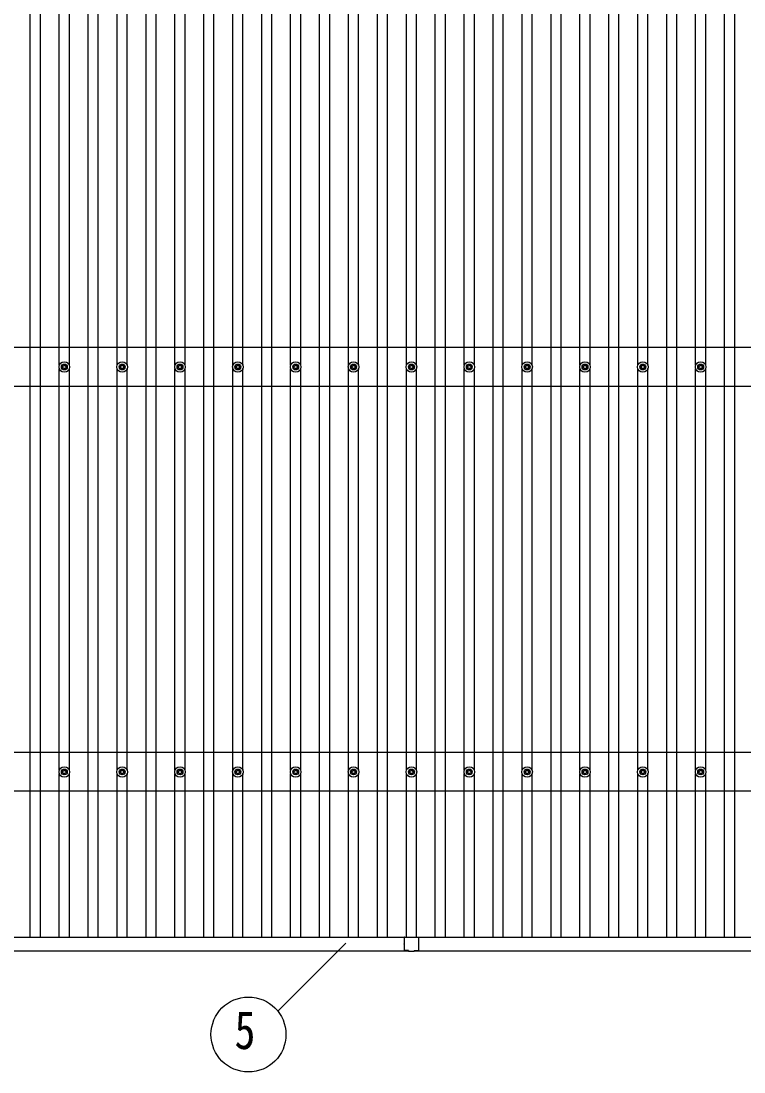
# Model space of a CAD drawing. Units: millimetres, scale not verified. Extents: x -21025 to 21025, y -14850 to 14850.
# Drawn here: x -13448 to -10949, y -125 to 3508 of the extents above; entities that cross this region are included whole.
import ezdxf
from ezdxf.enums import TextEntityAlignment as Align

# ---------------------------------------------------------------- set-up
doc = ezdxf.new("R2010")
doc.units = ezdxf.units.MM
doc.header["$LTSCALE"] = 60
for name, color, linetype in [('0-5_YKK_13', 4, 'Continuous'), ('0-6_YKK_A1', 4, 'Continuous'), ('0-7_YKK_D', 6, 'Continuous')]:
    doc.layers.add(name, color=color, linetype=linetype)
doc.styles.add('ＭＳ ゴシック', font='')
doc.styles.get('ＭＳ ゴシック').set_extended_font_data('MS Gothic')

msp = doc.modelspace()

# ---------------------------------------------------------------- linework, layer by layer
at = {"layer": '0-5_YKK_13'}
for p, q in [((-13308.4, 2314.09), (-13303.99, 2314.09)), ((-13308.4, 2310.59), (-13303.99, 2310.59)), ((-13300.15, 2322.33), (-13300.15, 2317.92)), ((-13300.15, 2306.75), (-13300.15, 2302.34)), ((-13296.65, 2322.33), (-13296.65, 2317.92)), ((-13296.65, 2306.75), (-13296.65, 2302.34)), ((-13292.82, 2314.09), (-13288.41, 2314.09)), ((-13292.82, 2310.59), (-13288.41, 2310.59)), ((-13108.4, 2314.09), (-13103.99, 2314.09)), ((-13108.4, 2310.59), (-13103.99, 2310.59)), ((-13100.15, 2322.33), (-13100.15, 2317.92)), ((-13100.15, 2306.75), (-13100.15, 2302.34)), ((-13096.65, 2322.33), (-13096.65, 2317.92)), ((-13096.65, 2306.75), (-13096.65, 2302.34)), ((-13092.82, 2314.09), (-13088.41, 2314.09)), ((-13092.82, 2310.59), (-13088.41, 2310.59)), ((-12908.4, 2314.09), (-12903.99, 2314.09)), ((-12908.4, 2310.59), (-12903.99, 2310.59)), ((-12900.15, 2322.33), (-12900.15, 2317.92)), ((-12900.15, 2306.75), (-12900.15, 2302.34)), ((-12896.65, 2322.33), (-12896.65, 2317.92)), ((-12896.65, 2306.75), (-12896.65, 2302.34)), ((-12892.82, 2314.09), (-12888.41, 2314.09)), ((-12892.82, 2310.59), (-12888.41, 2310.59)), ((-12708.4, 2314.09), (-12703.99, 2314.09)), ((-12708.4, 2310.59), (-12703.99, 2310.59)), ((-12700.15, 2322.33), (-12700.15, 2317.92)), ((-12700.15, 2306.75), (-12700.15, 2302.34)), ((-12696.65, 2322.33), (-12696.65, 2317.92)), ((-12696.65, 2306.75), (-12696.65, 2302.34)), ((-12692.82, 2314.09), (-12688.41, 2314.09)), ((-12692.82, 2310.59), (-12688.41, 2310.59)), ((-12508.4, 2314.09), (-12503.99, 2314.09)), ((-12508.4, 2310.59), (-12503.99, 2310.59)), ((-12500.15, 2322.33), (-12500.15, 2317.92)), ((-12500.15, 2306.75), (-12500.15, 2302.34)), ((-12496.65, 2322.33), (-12496.65, 2317.92)), ((-12496.65, 2306.75), (-12496.65, 2302.34)), ((-12492.82, 2314.09), (-12488.41, 2314.09)), ((-12492.82, 2310.59), (-12488.41, 2310.59)), ((-12308.4, 2314.09), (-12303.99, 2314.09)), ((-12308.4, 2310.59), (-12303.99, 2310.59)), ((-12300.15, 2322.33), (-12300.15, 2317.92)), ((-12300.15, 2306.75), (-12300.15, 2302.34)), ((-12296.65, 2322.33), (-12296.65, 2317.92)), ((-12296.65, 2306.75), (-12296.65, 2302.34)), ((-12292.82, 2314.09), (-12288.41, 2314.09)), ((-12292.82, 2310.59), (-12288.41, 2310.59)), ((-12108.4, 2314.09), (-12103.99, 2314.09)), ((-12108.4, 2310.59), (-12103.99, 2310.59)), ((-12100.15, 2322.33), (-12100.15, 2317.92)), ((-12100.15, 2306.75), (-12100.15, 2302.34)), ((-12096.65, 2322.33), (-12096.65, 2317.92)), ((-12096.65, 2306.75), (-12096.65, 2302.34)), ((-12092.82, 2314.09), (-12088.41, 2314.09)), ((-12092.82, 2310.59), (-12088.41, 2310.59)), ((-11908.4, 2314.09), (-11903.99, 2314.09)), ((-11908.4, 2310.59), (-11903.99, 2310.59)), ((-11900.15, 2322.33), (-11900.15, 2317.92)), ((-11900.15, 2306.75), (-11900.15, 2302.34)), ((-11896.65, 2322.33), (-11896.65, 2317.92)), ((-11896.65, 2306.75), (-11896.65, 2302.34)), ((-11892.82, 2314.09), (-11888.41, 2314.09)), ((-11892.82, 2310.59), (-11888.41, 2310.59)), ((-11708.4, 2314.09), (-11703.99, 2314.09)), ((-11708.4, 2310.59), (-11703.99, 2310.59)), ((-11700.15, 2322.33), (-11700.15, 2317.92)), ((-11700.15, 2306.75), (-11700.15, 2302.34)), ((-11696.65, 2322.33), (-11696.65, 2317.92)), ((-11696.65, 2306.75), (-11696.65, 2302.34)), ((-11692.82, 2314.09), (-11688.41, 2314.09)), ((-11692.82, 2310.59), (-11688.41, 2310.59)), ((-11508.4, 2314.09), (-11503.99, 2314.09)), ((-11508.4, 2310.59), (-11503.99, 2310.59)), ((-11500.15, 2322.33), (-11500.15, 2317.92)), ((-11500.15, 2306.75), (-11500.15, 2302.34)), ((-11496.65, 2322.33), (-11496.65, 2317.92)), ((-11496.65, 2306.75), (-11496.65, 2302.34)), ((-11492.82, 2314.09), (-11488.41, 2314.09)), ((-11492.82, 2310.59), (-11488.41, 2310.59)), ((-11308.4, 2314.09), (-11303.99, 2314.09)), ((-11308.4, 2310.59), (-11303.99, 2310.59)), ((-11300.15, 2322.33), (-11300.15, 2317.92)), ((-11300.15, 2306.75), (-11300.15, 2302.34)), ((-11296.65, 2322.33), (-11296.65, 2317.92)), ((-11296.65, 2306.75), (-11296.65, 2302.34)), ((-11292.82, 2314.09), (-11288.41, 2314.09)), ((-11292.82, 2310.59), (-11288.41, 2310.59)), ((-11108.4, 2314.09), (-11103.99, 2314.09)), ((-11108.4, 2310.59), (-11103.99, 2310.59)), ((-11100.15, 2322.33), (-11100.15, 2317.92)), ((-11100.15, 2306.75), (-11100.15, 2302.34)), ((-11096.65, 2322.33), (-11096.65, 2317.92)), ((-11096.65, 2306.75), (-11096.65, 2302.34)), ((-11092.82, 2314.09), (-11088.41, 2314.09)), ((-11092.82, 2310.59), (-11088.41, 2310.59)), ((-13308.4, 914.09), (-13303.99, 914.09)), ((-13308.4, 910.59), (-13303.99, 910.59)), ((-13300.15, 922.33), (-13300.15, 917.92)), ((-13296.65, 922.33), (-13296.65, 917.92)), ((-13292.82, 914.09), (-13288.41, 914.09)), ((-13292.82, 910.59), (-13288.41, 910.59)), ((-13108.4, 914.09), (-13103.99, 914.09)), ((-13108.4, 910.59), (-13103.99, 910.59)), ((-13100.15, 922.33), (-13100.15, 917.92)), ((-13096.65, 922.33), (-13096.65, 917.92)), ((-13092.82, 914.09), (-13088.41, 914.09)), ((-13092.82, 910.59), (-13088.41, 910.59)), ((-12908.4, 914.09), (-12903.99, 914.09)), ((-12908.4, 910.59), (-12903.99, 910.59)), ((-12900.15, 922.33), (-12900.15, 917.92)), ((-12896.65, 922.33), (-12896.65, 917.92)), ((-12892.82, 914.09), (-12888.41, 914.09)), ((-12892.82, 910.59), (-12888.41, 910.59)), ((-12708.4, 914.09), (-12703.99, 914.09)), ((-12708.4, 910.59), (-12703.99, 910.59)), ((-12700.15, 922.33), (-12700.15, 917.92)), ((-12696.65, 922.33), (-12696.65, 917.92)), ((-12692.82, 914.09), (-12688.41, 914.09)), ((-12692.82, 910.59), (-12688.41, 910.59)), ((-12508.4, 914.09), (-12503.99, 914.09)), ((-12508.4, 910.59), (-12503.99, 910.59)), ((-12500.15, 922.33), (-12500.15, 917.92)), ((-12496.65, 922.33), (-12496.65, 917.92)), ((-12492.82, 914.09), (-12488.41, 914.09)), ((-12492.82, 910.59), (-12488.41, 910.59)), ((-12308.4, 914.09), (-12303.99, 914.09)), ((-12308.4, 910.59), (-12303.99, 910.59)), ((-12300.15, 922.33), (-12300.15, 917.92)), ((-12296.65, 922.33), (-12296.65, 917.92)), ((-12292.82, 914.09), (-12288.41, 914.09)), ((-12292.82, 910.59), (-12288.41, 910.59)), ((-12108.4, 914.09), (-12103.99, 914.09)), ((-12108.4, 910.59), (-12103.99, 910.59)), ((-12100.15, 922.33), (-12100.15, 917.92)), ((-12096.65, 922.33), (-12096.65, 917.92)), ((-12092.82, 914.09), (-12088.41, 914.09)), ((-12092.82, 910.59), (-12088.41, 910.59)), ((-11908.4, 914.09), (-11903.99, 914.09)), ((-11908.4, 910.59), (-11903.99, 910.59)), ((-11900.15, 922.33), (-11900.15, 917.92)), ((-11896.65, 922.33), (-11896.65, 917.92)), ((-11892.82, 914.09), (-11888.41, 914.09)), ((-11892.82, 910.59), (-11888.41, 910.59)), ((-11708.4, 914.09), (-11703.99, 914.09)), ((-11708.4, 910.59), (-11703.99, 910.59)), ((-11700.15, 922.33), (-11700.15, 917.92)), ((-11696.65, 922.33), (-11696.65, 917.92)), ((-11692.82, 914.09), (-11688.41, 914.09)), ((-11692.82, 910.59), (-11688.41, 910.59)), ((-11508.4, 914.09), (-11503.99, 914.09)), ((-11508.4, 910.59), (-11503.99, 910.59)), ((-11500.15, 922.33), (-11500.15, 917.92)), ((-11496.65, 922.33), (-11496.65, 917.92)), ((-11492.82, 914.09), (-11488.41, 914.09)), ((-11492.82, 910.59), (-11488.41, 910.59)), ((-11308.4, 914.09), (-11303.99, 914.09)), ((-11308.4, 910.59), (-11303.99, 910.59)), ((-11300.15, 922.33), (-11300.15, 917.92)), ((-11296.65, 922.33), (-11296.65, 917.92)), ((-11292.82, 914.09), (-11288.41, 914.09)), ((-11292.82, 910.59), (-11288.41, 910.59)), ((-11108.4, 914.09), (-11103.99, 914.09)), ((-11108.4, 910.59), (-11103.99, 910.59)), ((-11100.15, 922.33), (-11100.15, 917.92)), ((-11096.65, 922.33), (-11096.65, 917.92)), ((-11092.82, 914.09), (-11088.41, 914.09)), ((-11092.82, 910.59), (-11088.41, 910.59)), ((-13300.15, 906.75), (-13300.15, 902.34)), ((-13296.65, 906.75), (-13296.65, 902.34)), ((-13100.15, 906.75), (-13100.15, 902.34)), ((-13096.65, 906.75), (-13096.65, 902.34)), ((-12900.15, 906.75), (-12900.15, 902.34)), ((-12896.65, 906.75), (-12896.65, 902.34)), ((-12700.15, 906.75), (-12700.15, 902.34)), ((-12696.65, 906.75), (-12696.65, 902.34)), ((-12500.15, 906.75), (-12500.15, 902.34)), ((-12496.65, 906.75), (-12496.65, 902.34)), ((-12300.15, 906.75), (-12300.15, 902.34)), ((-12296.65, 906.75), (-12296.65, 902.34)), ((-12100.15, 906.75), (-12100.15, 902.34)), ((-12096.65, 906.75), (-12096.65, 902.34)), ((-11900.15, 906.75), (-11900.15, 902.34)), ((-11896.65, 906.75), (-11896.65, 902.34)), ((-11700.15, 906.75), (-11700.15, 902.34)), ((-11696.65, 906.75), (-11696.65, 902.34)), ((-11500.15, 906.75), (-11500.15, 902.34)), ((-11496.65, 906.75), (-11496.65, 902.34)), ((-11300.15, 906.75), (-11300.15, 902.34)), ((-11296.65, 906.75), (-11296.65, 902.34)), ((-11100.15, 906.75), (-11100.15, 902.34)), ((-11096.65, 906.75), (-11096.65, 902.34)), ((-12123.4, 340.73), (-12123.4, 318.13)), ((-12122.4, 341.73), (-12098.8, 341.73)), ((-12098, 341.73), (-12074.4, 341.73)), ((-12073.4, 340.73), (-12073.4, 318.13)), ((-12123.4, 317.33), (-12123.4, 295.73)), ((-12108.4, 294.73), (-12122.4, 294.73)), ((-12108.4, 294.73), (-12108.4, 293.23)), ((-12108.4, 293.23), (-12088.4, 293.23)), ((-12088.4, 294.73), (-12088.4, 293.23)), ((-12088.4, 294.73), (-12074.4, 294.73)), ((-12073.4, 317.33), (-12073.4, 295.73))]:
    msp.add_line(p, q, dxfattribs=at)
for centre, radius in [((-13298.4, 2312.34), 18.25), ((-13098.4, 2312.34), 18.25), ((-12898.4, 2312.34), 18.25), ((-12698.4, 2312.34), 18.25), ((-12498.4, 2312.34), 18.25), ((-12298.4, 2312.34), 18.25), ((-12098.4, 2312.34), 18.25), ((-11898.4, 2312.34), 18.25), ((-11698.4, 2312.34), 18.25), ((-11498.4, 2312.34), 18.25), ((-11298.4, 2312.34), 18.25), ((-11098.4, 2312.34), 18.25), ((-13298.4, 2312.34), 10.15), ((-13298.4, 2312.34), 5.85), ((-13298.4, 2312.34), 5.25), ((-13098.4, 2312.34), 10.15), ((-13098.4, 2312.34), 5.85), ((-13098.4, 2312.34), 5.25), ((-12898.4, 2312.34), 10.15), ((-12898.4, 2312.34), 5.85), ((-12898.4, 2312.34), 5.25), ((-12698.4, 2312.34), 10.15), ((-12698.4, 2312.34), 5.85), ((-12698.4, 2312.34), 5.25), ((-12498.4, 2312.34), 10.15), ((-12498.4, 2312.34), 5.85), ((-12498.4, 2312.34), 5.25), ((-12298.4, 2312.34), 10.15), ((-12298.4, 2312.34), 5.85), ((-12298.4, 2312.34), 5.25), ((-12098.4, 2312.34), 10.15), ((-12098.4, 2312.34), 5.85), ((-12098.4, 2312.34), 5.25), ((-11898.4, 2312.34), 10.15), ((-11898.4, 2312.34), 5.85), ((-11898.4, 2312.34), 5.25), ((-11698.4, 2312.34), 10.15), ((-11698.4, 2312.34), 5.85), ((-11698.4, 2312.34), 5.25), ((-11498.4, 2312.34), 10.15), ((-11498.4, 2312.34), 5.85), ((-11498.4, 2312.34), 5.25), ((-11298.4, 2312.34), 10.15), ((-11298.4, 2312.34), 5.85), ((-11298.4, 2312.34), 5.25), ((-11098.4, 2312.34), 10.15), ((-11098.4, 2312.34), 5.85), ((-11098.4, 2312.34), 5.25), ((-13298.4, 912.34), 18.25), ((-13298.4, 912.34), 10.15), ((-13298.4, 912.34), 5.85), ((-13298.4, 912.34), 5.25), ((-13098.4, 912.34), 18.25), ((-13098.4, 912.34), 10.15), ((-13098.4, 912.34), 5.85), ((-13098.4, 912.34), 5.25), ((-12898.4, 912.34), 18.25), ((-12898.4, 912.34), 10.15), ((-12898.4, 912.34), 5.85), ((-12898.4, 912.34), 5.25), ((-12698.4, 912.34), 18.25), ((-12698.4, 912.34), 10.15), ((-12698.4, 912.34), 5.85), ((-12698.4, 912.34), 5.25), ((-12498.4, 912.34), 18.25), ((-12498.4, 912.34), 10.15), ((-12498.4, 912.34), 5.85), ((-12498.4, 912.34), 5.25), ((-12298.4, 912.34), 18.25), ((-12298.4, 912.34), 10.15), ((-12298.4, 912.34), 5.85), ((-12298.4, 912.34), 5.25), ((-12098.4, 912.34), 18.25), ((-12098.4, 912.34), 10.15), ((-12098.4, 912.34), 5.85), ((-12098.4, 912.34), 5.25), ((-11898.4, 912.34), 18.25), ((-11898.4, 912.34), 10.15), ((-11898.4, 912.34), 5.85), ((-11898.4, 912.34), 5.25), ((-11698.4, 912.34), 18.25), ((-11698.4, 912.34), 10.15), ((-11698.4, 912.34), 5.85), ((-11698.4, 912.34), 5.25), ((-11498.4, 912.34), 18.25), ((-11498.4, 912.34), 10.15), ((-11498.4, 912.34), 5.85), ((-11498.4, 912.34), 5.25), ((-11298.4, 912.34), 18.25), ((-11298.4, 912.34), 10.15), ((-11298.4, 912.34), 5.85), ((-11298.4, 912.34), 5.25), ((-11098.4, 912.34), 18.25), ((-11098.4, 912.34), 10.15), ((-11098.4, 912.34), 5.85), ((-11098.4, 912.34), 5.25)]:
    msp.add_circle(centre, radius, dxfattribs=at)
for centre, radius, start, end in [((-12122.4, 340.73), 1, 90, 180.00001), ((-12098.4, 342.03), 0.5, 216.8699, 323.1301), ((-12074.4, 340.73), 1, 360, 90), ((-12123.7, 317.73), 0.5, 306.8699, 53.1301), ((-12122.4, 295.73), 1, 180.00001, 270), ((-12074.4, 295.73), 1, 270, 360), ((-12073.1, 317.73), 0.5, 126.8699, 233.1301)]:
    msp.add_arc(centre, radius, start, end, dxfattribs=at)
at = {"layer": '0-6_YKK_A1'}
for p, q in [((-13415.9, 341.72), (-13415.9, 5682.73)), ((-13380.9, 341.72), (-13380.9, 5682.73)), ((-13215.9, 341.72), (-13215.9, 5682.73)), ((-13180.9, 341.72), (-13180.9, 5682.73)), ((-13015.9, 341.72), (-13015.9, 5682.73)), ((-12980.9, 341.72), (-12980.9, 5682.73)), ((-12815.9, 341.72), (-12815.9, 5682.73)), ((-12780.9, 341.72), (-12780.9, 5682.73)), ((-12615.9, 341.72), (-12615.9, 5682.73)), ((-12580.9, 341.72), (-12580.9, 5682.73)), ((-12415.9, 341.72), (-12415.9, 5682.73)), ((-12380.9, 341.72), (-12380.9, 5682.73)), ((-12215.9, 341.72), (-12215.9, 5682.73)), ((-12180.9, 341.72), (-12180.9, 5682.73)), ((-12015.9, 341.72), (-12015.9, 5682.73)), ((-11980.9, 341.72), (-11980.9, 5682.73)), ((-11815.9, 341.72), (-11815.9, 5682.73)), ((-11780.9, 341.72), (-11780.9, 5682.73)), ((-11615.9, 341.72), (-11615.9, 5682.73)), ((-11580.9, 341.72), (-11580.9, 5682.73)), ((-11415.9, 341.72), (-11415.9, 5682.73)), ((-11380.9, 341.72), (-11380.9, 5682.73)), ((-11215.9, 341.72), (-11215.9, 5682.73)), ((-11180.9, 341.72), (-11180.9, 5682.73)), ((-11015.9, 341.72), (-11015.9, 5682.73)), ((-10980.9, 341.72), (-10980.9, 5682.73)), ((-13315.9, 2317.52), (-13315.9, 3707.15)), ((-13280.9, 2317.51), (-13280.9, 3707.17)), ((-13115.9, 2317.52), (-13115.9, 3707.15)), ((-13080.9, 2317.51), (-13080.9, 3707.17)), ((-12915.9, 2317.52), (-12915.9, 3707.15)), ((-12880.9, 2317.51), (-12880.9, 3707.17)), ((-12715.9, 2317.52), (-12715.9, 3707.15)), ((-12680.9, 2317.51), (-12680.9, 3707.17)), ((-12515.9, 2317.52), (-12515.9, 3707.15)), ((-12480.9, 2317.51), (-12480.9, 3707.17)), ((-12315.9, 2317.52), (-12315.9, 3707.15)), ((-12280.9, 2317.51), (-12280.9, 3707.17)), ((-12115.9, 2317.52), (-12115.9, 3707.15)), ((-12080.9, 2317.51), (-12080.9, 3707.17)), ((-11915.9, 2317.52), (-11915.9, 3707.15)), ((-11880.9, 2317.51), (-11880.9, 3707.17)), ((-11715.9, 2317.52), (-11715.9, 3707.15)), ((-11680.9, 2317.51), (-11680.9, 3707.17)), ((-11515.9, 2317.52), (-11515.9, 3707.15)), ((-11480.9, 2317.51), (-11480.9, 3707.17)), ((-11315.9, 2317.52), (-11315.9, 3707.15)), ((-11280.9, 2317.51), (-11280.9, 3707.17)), ((-11115.9, 2317.52), (-11115.9, 3707.15)), ((-11080.9, 2317.51), (-11080.9, 3707.17)), ((-2498.4, 2379.34), (-18098.4, 2379.34)), ((-13315.9, 917.51), (-13315.9, 2307.15)), ((-13280.9, 917.51), (-13280.9, 2307.17)), ((-13115.9, 917.51), (-13115.9, 2307.15)), ((-13080.9, 917.51), (-13080.9, 2307.17)), ((-12915.9, 917.51), (-12915.9, 2307.15)), ((-12880.9, 917.51), (-12880.9, 2307.17)), ((-12715.9, 917.51), (-12715.9, 2307.15)), ((-12680.9, 917.51), (-12680.9, 2307.17)), ((-12515.9, 917.51), (-12515.9, 2307.15)), ((-12480.9, 917.51), (-12480.9, 2307.17)), ((-12315.9, 917.51), (-12315.9, 2307.15)), ((-12280.9, 917.51), (-12280.9, 2307.17)), ((-12115.9, 917.51), (-12115.9, 2307.15)), ((-12080.9, 917.51), (-12080.9, 2307.17)), ((-11915.9, 917.51), (-11915.9, 2307.15)), ((-11880.9, 917.51), (-11880.9, 2307.17)), ((-11715.9, 917.51), (-11715.9, 2307.15)), ((-11680.9, 917.51), (-11680.9, 2307.17)), ((-11515.9, 917.51), (-11515.9, 2307.15)), ((-11480.9, 917.51), (-11480.9, 2307.17)), ((-11315.9, 917.51), (-11315.9, 2307.15)), ((-11280.9, 917.51), (-11280.9, 2307.17)), ((-11115.9, 917.51), (-11115.9, 2307.15)), ((-11080.9, 917.51), (-11080.9, 2307.17)), ((-2498.4, 2245.34), (-18098.4, 2245.34)), ((-2498.4, 979.34), (-18098.4, 979.34)), ((-13315.9, 341.72), (-13315.9, 907.16)), ((-13280.9, 341.72), (-13280.9, 907.16)), ((-13115.9, 341.72), (-13115.9, 907.16)), ((-13080.9, 341.72), (-13080.9, 907.16)), ((-12915.9, 341.72), (-12915.9, 907.16)), ((-12880.9, 341.72), (-12880.9, 907.16)), ((-12715.9, 341.72), (-12715.9, 907.16)), ((-12680.9, 341.72), (-12680.9, 907.16)), ((-12515.9, 341.72), (-12515.9, 907.16)), ((-12480.9, 341.72), (-12480.9, 907.16)), ((-12315.9, 341.72), (-12315.9, 907.16)), ((-12280.9, 341.72), (-12280.9, 907.16)), ((-12115.9, 341.73), (-12115.9, 907.16)), ((-12080.9, 341.73), (-12080.9, 907.16)), ((-11915.9, 341.72), (-11915.9, 907.16)), ((-11880.9, 341.72), (-11880.9, 907.16)), ((-11715.9, 341.72), (-11715.9, 907.16)), ((-11680.9, 341.72), (-11680.9, 907.16)), ((-11515.9, 341.72), (-11515.9, 907.16)), ((-11480.9, 341.72), (-11480.9, 907.16)), ((-11315.9, 341.72), (-11315.9, 907.16)), ((-11280.9, 341.72), (-11280.9, 907.16)), ((-11115.9, 341.72), (-11115.9, 907.16)), ((-11080.9, 341.72), (-11080.9, 907.16)), ((-2498.4, 845.34), (-18098.4, 845.34)), ((-18121.4, 341.72), (-12122.58, 341.72)), ((-12098.79, 341.72), (-12098.01, 341.72)), ((-12074.22, 341.72), (-8521.58, 341.72)), ((-18116.7, 293.73), (-12108.4, 293.73)), ((-12088.4, 293.73), (-8507.4, 293.73))]:
    msp.add_line(p, q, dxfattribs=at)
at = {"layer": '0-7_YKK_D'}
msp.add_line((-12560.14, 85.23), (-12325.06, 320.31), dxfattribs=at)
msp.add_circle((-12661.69, 4.69), 129.6, dxfattribs=at)

# ---------------------------------------------------------------- texts
at = {"layer": '0-7_YKK_D', "style": 'ＭＳ ゴシック', "width": 0.8}
msp.add_text('5', height=132, dxfattribs=at).set_placement((-12709.69, -85.31), align=Align.BOTTOM_LEFT)

doc.saveas('drawing.dxf')
